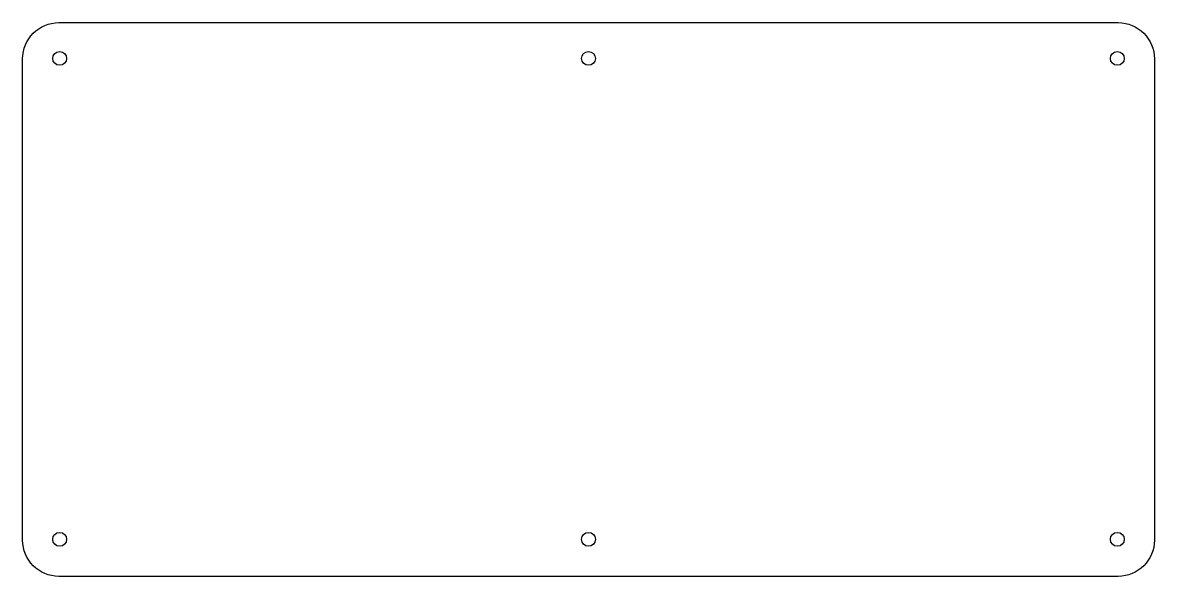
# Model space of a CAD drawing. Header units: inches. Extents: x 82.32 to 92.13, y -15.4 to -10.59.
import ezdxf

# ---------------------------------------------------------------- set-up
doc = ezdxf.new("R2010")
doc.units = ezdxf.units.IN
doc.header["$MEASUREMENT"] = 0

msp = doc.modelspace()

# ---------------------------------------------------------------- linework, layer by layer
at = {"elevation": -0.7908}
msp.add_lwpolyline([(82.6345, -10.595), (91.822, -10.595, -0.414214), (92.1345, -10.9075), (92.1345, -15.0837, -0.414214), (91.822, -15.3962), (82.6345, -15.3962, -0.414214), (82.322, -15.0837), (82.322, -10.9075, -0.414214), (82.6345, -10.595, 0)], format="xyb", dxfattribs=at)
for centre in [(82.6432, -10.905, -0.7908), (87.2282, -10.905, -0.7908), (91.8132, -10.905, -0.7908), (82.6432, -15.075, -0.7908), (87.2282, -15.075, -0.7908), (91.8132, -15.075, -0.7908)]:
    msp.add_circle(centre, 0.06)

doc.saveas('drawing.dxf')
